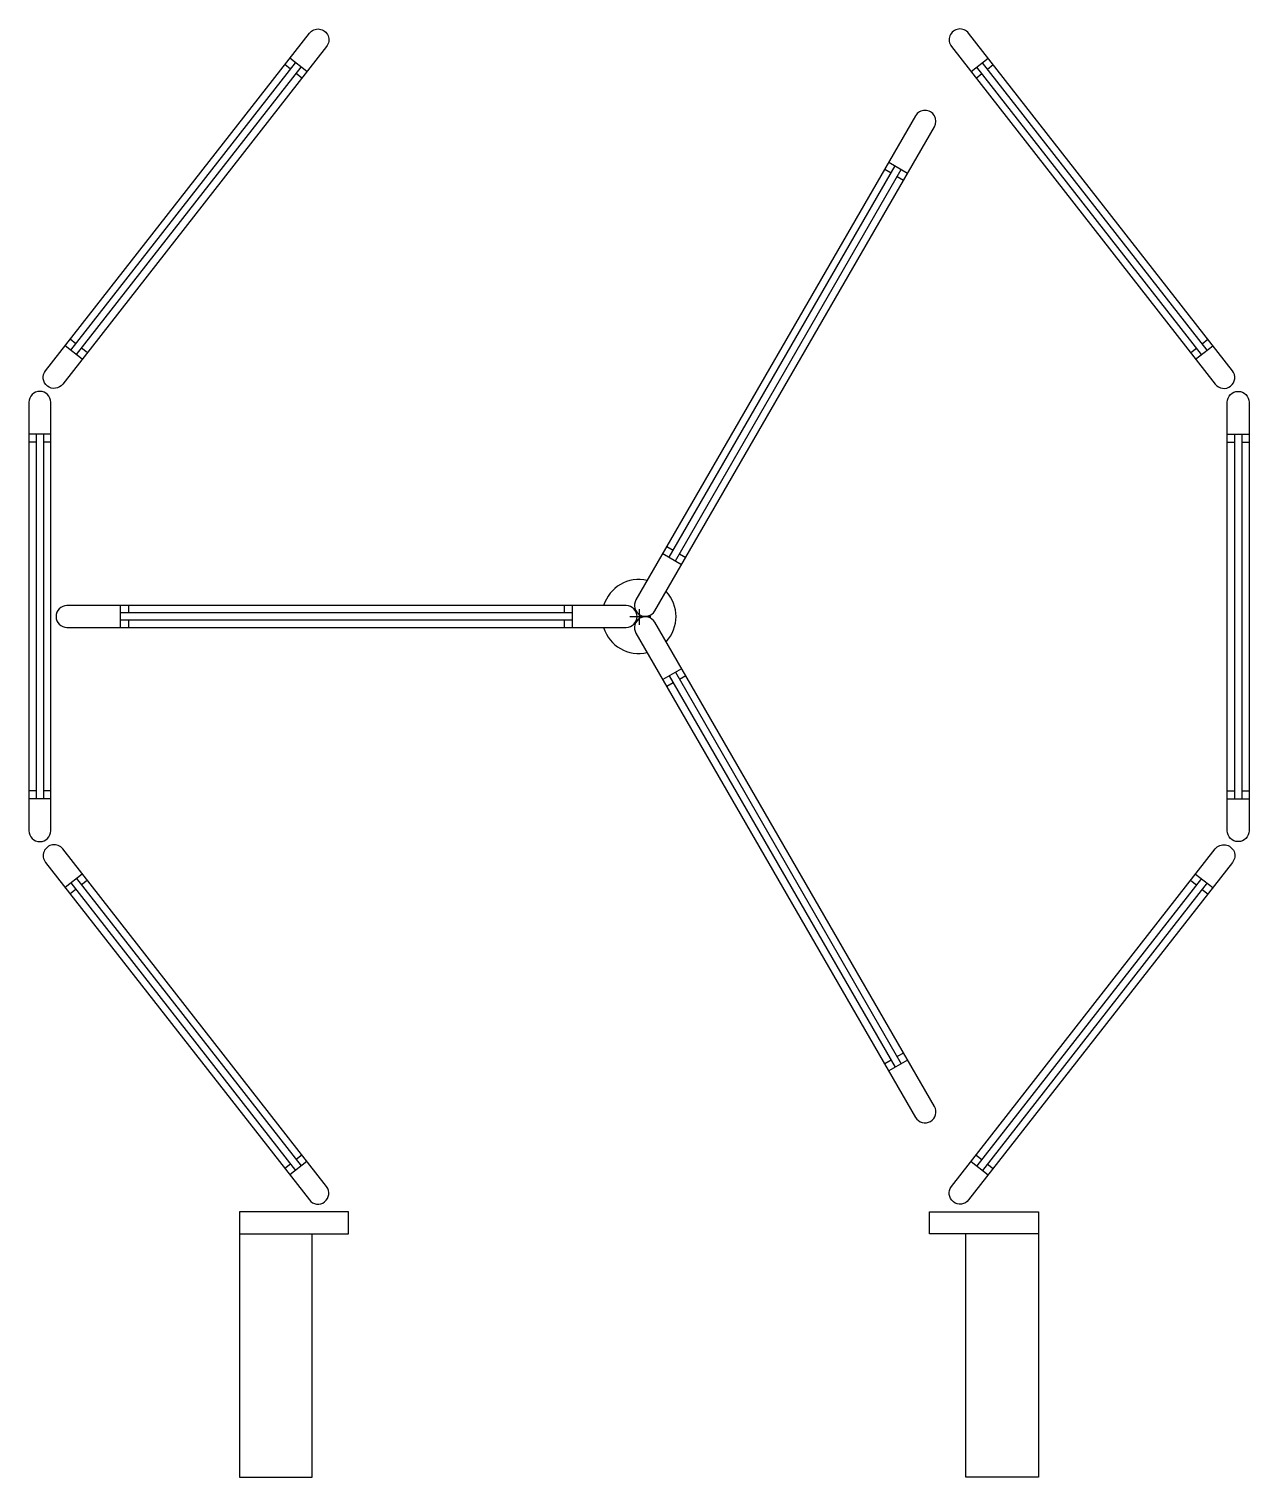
# Model space of a CAD drawing. Extents: x 23.86 to 25.54, y 17.26 to 19.26.
import ezdxf

# ---------------------------------------------------------------- set-up
doc = ezdxf.new("R2010")
doc.units = 0
doc.header["$LTSCALE"] = 0.5
doc.header["$MEASUREMENT"] = 0
doc.layers.get('0').update_dxf_attribs({"linetype": 'CONTINUOUS'})

msp = doc.modelspace()

# ---------------------------------------------------------------- linework, layer by layer
for p, q in [((23.9204, 18.8138), (24.2297, 19.2096)), ((24.2228, 19.2008), (24.2149, 19.207)), ((24.2454, 19.1973), (24.2218, 19.2158)), ((25.16, 19.1973), (25.1836, 19.2158)), ((25.485, 18.8138), (25.1757, 19.2096)), ((25.1826, 19.2008), (25.1905, 19.207)), ((23.9283, 18.8076), (24.2375, 19.2035)), ((24.2385, 19.1885), (24.2307, 19.1947)), ((25.1668, 19.1885), (25.1747, 19.1947)), ((25.4771, 18.8076), (25.1678, 19.2035)), ((24.7441, 18.5286), (25.0553, 19.0676)), ((25.0466, 19.0726), (25.0726, 19.0576)), ((24.7528, 18.5236), (25.0639, 19.0626)), ((25.041, 19.0629), (25.0497, 19.0579)), ((25.0584, 19.0529), (25.067, 19.0479)), ((23.9273, 18.8226), (23.9194, 18.8287)), ((25.4781, 18.8226), (25.486, 18.8287)), ((23.9361, 18.8015), (23.9125, 18.8199)), ((23.943, 18.8103), (23.9351, 18.8164)), ((25.4624, 18.8103), (25.4702, 18.8164)), ((25.4692, 18.8015), (25.4929, 18.8199)), ((23.8927, 18.698), (23.8627, 18.698)), ((23.8727, 18.6869), (23.8627, 18.6869)), ((23.8727, 18.698), (23.8727, 18.1957)), ((23.8827, 18.698), (23.8827, 18.1957)), ((23.8927, 18.6869), (23.8827, 18.6869)), ((25.5127, 18.698), (25.5427, 18.698)), ((25.5127, 18.6869), (25.5227, 18.6869)), ((25.5227, 18.698), (25.5227, 18.1957)), ((25.5327, 18.698), (25.5327, 18.1957)), ((25.5327, 18.6869), (25.5427, 18.6869)), ((24.7355, 18.5336), (24.7614, 18.5186)), ((24.741, 18.5433), (24.7497, 18.5383)), ((24.7584, 18.5333), (24.767, 18.5283)), ((23.9888, 18.4319), (23.9888, 18.4619)), ((24.6112, 18.4519), (23.9888, 18.4519)), ((24, 18.4519), (24, 18.4619)), ((24.6, 18.4519), (24.6, 18.4619)), ((24.6112, 18.4319), (24.6112, 18.4619)), ((24.69, 18.4469), (24.7188, 18.4469)), ((24.7027, 18.457), (24.7027, 18.4353)), ((24.6112, 18.4419), (23.9888, 18.4419)), ((24, 18.4319), (24, 18.4419)), ((24.6, 18.4319), (24.6, 18.4419)), ((24.7614, 18.3751), (24.7355, 18.3601)), ((24.7528, 18.3701), (25.0639, 17.8311)), ((24.7497, 18.3554), (24.741, 18.3504)), ((24.7441, 18.3651), (25.0553, 17.8261)), ((24.767, 18.3654), (24.7584, 18.3604)), ((23.8727, 18.2069), (23.8627, 18.2069)), ((23.8927, 18.1957), (23.8627, 18.1957)), ((23.8927, 18.2069), (23.8827, 18.2069)), ((25.5127, 18.2069), (25.5227, 18.2069)), ((25.5127, 18.1957), (25.5427, 18.1957)), ((25.5327, 18.2069), (25.5427, 18.2069)), ((23.9361, 18.0923), (23.9125, 18.0738)), ((25.4692, 18.0923), (25.4929, 18.0738)), ((23.9273, 18.0711), (23.9194, 18.065)), ((23.9204, 18.08), (24.2297, 17.6841)), ((23.9283, 18.0861), (24.2375, 17.6903)), ((23.943, 18.0835), (23.9351, 18.0773)), ((25.4771, 18.0861), (25.1678, 17.6903)), ((25.485, 18.08), (25.1757, 17.6841)), ((25.4624, 18.0835), (25.4702, 18.0773)), ((25.4781, 18.0711), (25.486, 18.065)), ((25.0497, 17.8358), (25.041, 17.8308)), ((25.0726, 17.8361), (25.0466, 17.8211)), ((25.067, 17.8458), (25.0584, 17.8408)), ((24.2228, 17.6929), (24.2149, 17.6867)), ((24.2454, 17.6964), (24.2218, 17.6779)), ((24.2385, 17.7052), (24.2307, 17.6991)), ((25.16, 17.6964), (25.1836, 17.6779)), ((25.1668, 17.7052), (25.1747, 17.6991)), ((25.1826, 17.6929), (25.1905, 17.6867))]:
    msp.add_line(p, q)
for points in [[(24.2488, 19.2503, -1), (24.2724, 19.2318), (23.9092, 18.7669, -1), (23.8855, 18.7854)], [(25.1566, 19.2503, 1), (25.133, 19.2318), (25.4962, 18.7669, 1), (25.5199, 18.7854)], [(25.1095, 19.1215, 1), (25.0835, 19.1365), (24.6985, 18.4697, 1), (24.7245, 18.4547)], [(23.8627, 18.1519, 1), (23.8927, 18.1519), (23.8927, 18.7419, 1), (23.8627, 18.7419)], [(25.5427, 18.1519, -1), (25.5127, 18.1519), (25.5127, 18.7419, -1), (25.5427, 18.7419)], [(23.915, 18.4619, 1), (23.915, 18.4319), (24.685, 18.4319, 1), (24.685, 18.4619)], [(25.0835, 17.7572, 1), (25.1095, 17.7722), (24.7245, 18.439, 1), (24.6985, 18.424)], [(24.2488, 17.6434, 1), (24.2724, 17.6619), (23.9092, 18.1268, 1), (23.8855, 18.1083)], [(25.1566, 17.6434, -1), (25.133, 17.6619), (25.4962, 18.1268, -1), (25.5199, 18.1083)]]:
    msp.add_lwpolyline(points, format="xyb", close=True)
for points in [[(24.1527, 17.5969), (24.3027, 17.5969), (24.3027, 17.6269), (24.1527, 17.6269), (24.1527, 17.2619), (24.2527, 17.2619), (24.2527, 17.5969)], [(25.2527, 17.5969), (25.1027, 17.5969), (25.1027, 17.6269), (25.2527, 17.6269), (25.2527, 17.2619), (25.1527, 17.2619), (25.1527, 17.5969)]]:
    msp.add_lwpolyline(points)
for start, end in [(77.1173, 162.8827), (317.1173, 42.8827), (197.1173, 282.8827)]:
    msp.add_arc((24.7027, 18.4469), 0.051, start, end)

doc.saveas('drawing.dxf')
